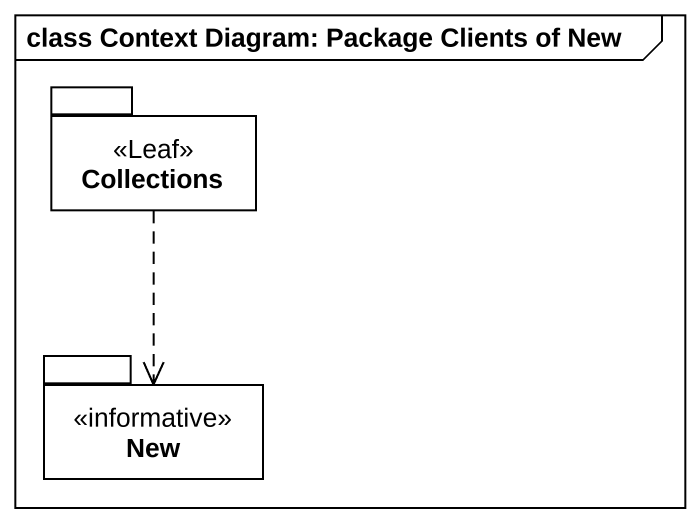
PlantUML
@startuml
mainframe class Context Diagram: Package Clients of New
package "Collections" as Collections_ <<Leaf>> {
}
package New <<informative>> {
}
Collections_ ..> New
@enduml
